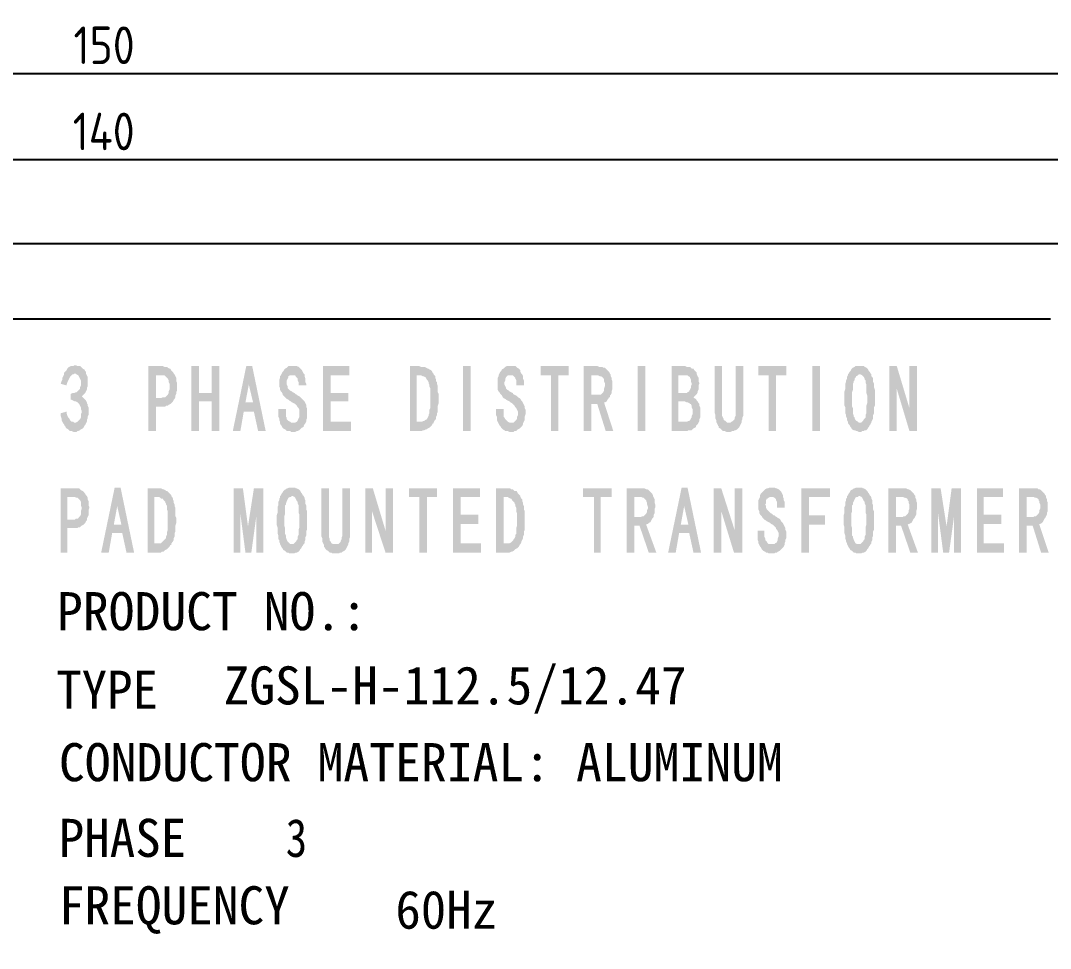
# Model space of a CAD drawing. Header units: millimetres. Extents: x 237080 to 246815, y -181726 to -175279.
# Drawn here: x 246705.5 to 246774, y -180992.8 to -180931.1 of the extents above; entities that cross this region are included whole.
import ezdxf

# ---------------------------------------------------------------- set-up
doc = ezdxf.new("R2010")
doc.units = ezdxf.units.MM
doc.header["$LTSCALE"] = 13
doc.layers.add('2', color=3, linetype='Continuous')
doc.layers.add('PDF_Geometry', color=7, linetype='Continuous')
doc.styles.add('PDF FangSong', font='simfang.ttf')
doc.styles.get("Standard").update_dxf_attribs({"font": 'gbenor.shx', "bigfont": 'gbcbig.shx'})
doc.dimstyles.new('ISO-25', dxfattribs={"dimtxt": 2.5, "dimasz": 2.5, "dimexe": 1.25, "dimexo": 0.625, "dimtad": 1, "dimtxsty": 'Standard', "dimcen": 2.5, "dimadec": 0, "dimazin": 0, "dimtfac": 1, "dimtmove": 0, "dimatfit": 3, "dimfxl": 1, "dimarcsym": 0})

# ---------------------------------------------------------------- blocks, each defined once
blk = doc.blocks.new('*D256')
at = {"layer": '2', "color": 0, "linetype": 'Continuous', "lineweight": -2}
for p, q in [((246641.009, -180947.718), (246641.009, -180939.086)), ((246780.977, -180947.718), (246780.977, -180939.086)), ((246643.509, -180940.336), (246778.477, -180940.336))]:
    blk.add_line(p, q, dxfattribs=at)
at = {"layer": '2', "color": 0, "linetype": 'Continuous'}
for points in [[(246643.509, -180939.92), (246643.509, -180940.753), (246641.009, -180940.336)], [(246778.477, -180939.92), (246778.477, -180940.753), (246780.977, -180940.336)]]:
    blk.add_solid(points, dxfattribs=at)
at = {"layer": 'Defpoints', "color": 0, "linetype": 'Continuous'}
for p in [(246780.977, -180940.336), (246641.009, -180948.343), (246780.977, -180948.343)]:
    blk.add_point(p, dxfattribs=at)
at = {"layer": '2', "color": 0, "linetype": 'Continuous', "insert": (246710.993, -180938.461), "char_height": 2.5, "attachment_point": 5}
blk.add_mtext('140', dxfattribs=at)
blk = doc.blocks.new('*D257')
at = {"layer": '2', "color": 0, "linetype": 'Continuous', "lineweight": -2}
for p, q in [((246636.011, -180945.302), (246636.011, -180933.347)), ((246786.032, -180945.302), (246786.032, -180933.347)), ((246638.511, -180934.597), (246783.532, -180934.597))]:
    blk.add_line(p, q, dxfattribs=at)
at = {"layer": '2', "color": 0, "linetype": 'Continuous'}
for points in [[(246638.511, -180934.18), (246638.511, -180935.013), (246636.011, -180934.597)], [(246783.532, -180934.18), (246783.532, -180935.013), (246786.032, -180934.597)]]:
    blk.add_solid(points, dxfattribs=at)
at = {"layer": 'Defpoints', "color": 0, "linetype": 'Continuous'}
for p in [(246786.032, -180934.597), (246636.011, -180945.927), (246786.032, -180945.927)]:
    blk.add_point(p, dxfattribs=at)
at = {"layer": '2', "color": 0, "linetype": 'Continuous', "insert": (246711.021, -180932.722), "char_height": 2.5, "attachment_point": 5}
blk.add_mtext('150', dxfattribs=at)

msp = doc.modelspace()

# ---------------------------------------------------------------- hatches: boundary and pattern name
at = {"layer": '2', "linetype": 'Continuous', "transparency": 33554559}
for points in [[(246709.027, -180954.015), (246708.971, -180954.072), (246708.859, -180954.072), (246708.803, -180954.072), (246708.69, -180954.128), (246708.634, -180954.184), (246708.578, -180954.24), (246708.522, -180954.352), (246708.466, -180954.409), (246708.409, -180954.465), (246708.353, -180954.521), (246708.353, -180954.633), (246708.297, -180954.746), (246708.241, -180954.858), (246708.241, -180954.97), (246708.185, -180955.083), (246708.129, -180955.251), (246708.522, -180955.363), (246708.522, -180955.307), (246708.578, -180955.139), (246708.634, -180955.026), (246708.69, -180954.914), (246708.746, -180954.802), (246708.803, -180954.746), (246708.859, -180954.689), (246708.915, -180954.633), (246708.971, -180954.633), (246709.027, -180954.577), (246709.814, -180954.577), (246709.814, -180954.465), (246709.757, -180954.409), (246709.701, -180954.296), (246709.589, -180954.24), (246709.533, -180954.184), (246709.477, -180954.128), (246709.42, -180954.072), (246709.308, -180954.072), (246709.252, -180954.072), (246709.14, -180954.015)], [(246714.925, -180954.072), (246713.97, -180954.072), (246713.97, -180958.396), (246714.475, -180958.396), (246714.475, -180956.768), (246714.925, -180956.768), (246714.981, -180956.768), (246715.093, -180956.768), (246715.149, -180956.711), (246715.262, -180956.711), (246715.318, -180956.655), (246715.43, -180956.599), (246715.486, -180956.543), (246715.543, -180956.487), (246715.599, -180956.431), (246715.655, -180956.318), (246715.711, -180956.262), (246714.475, -180956.206), (246714.475, -180954.689), (246714.812, -180954.689), (246715.711, -180954.633), (246715.655, -180954.577), (246715.599, -180954.465), (246715.543, -180954.409), (246715.486, -180954.352), (246715.43, -180954.24), (246715.374, -180954.24), (246715.262, -180954.184), (246715.206, -180954.128), (246715.093, -180954.128), (246715.037, -180954.128)], [(246717.34, -180954.071), (246716.834, -180954.071), (246716.834, -180958.396), (246717.34, -180958.396), (246717.34, -180956.43), (246718.182, -180956.43), (246717.34, -180955.869)], [(246718.688, -180954.071), (246718.182, -180954.071), (246718.182, -180955.869), (246717.34, -180955.869), (246718.182, -180956.43), (246718.182, -180958.396), (246718.688, -180958.396)], [(246720.878, -180954.072), (246720.485, -180954.072), (246719.587, -180958.396), (246720.092, -180958.396), (246720.317, -180957.105), (246720.991, -180957.105), (246720.429, -180956.487), (246720.654, -180955.307)], [(246720.878, -180954.071), (246720.654, -180955.307), (246720.935, -180956.487), (246720.429, -180956.487), (246720.991, -180957.105), (246721.272, -180958.396), (246721.777, -180958.396)], [(246723.574, -180954.072), (246723.462, -180954.072), (246723.406, -180954.072), (246723.294, -180954.072), (246723.237, -180954.128), (246723.181, -180954.184), (246723.069, -180954.24), (246723.013, -180954.296), (246722.957, -180954.409), (246722.9, -180954.465), (246722.844, -180954.577), (246722.788, -180954.689), (246723.574, -180954.689), (246723.687, -180954.689), (246723.743, -180954.689), (246723.799, -180954.802), (246723.855, -180954.858), (246723.911, -180954.914), (246723.911, -180955.026), (246723.968, -180955.139), (246723.968, -180955.251), (246723.968, -180955.363), (246724.473, -180955.363), (246724.473, -180955.251), (246724.417, -180955.139), (246724.417, -180955.026), (246724.417, -180954.914), (246724.361, -180954.746), (246724.361, -180954.633), (246724.305, -180954.577), (246724.248, -180954.465), (246724.192, -180954.352), (246724.136, -180954.296), (246724.08, -180954.24), (246724.024, -180954.184), (246723.968, -180954.128), (246723.855, -180954.072), (246723.743, -180954.072), (246723.687, -180954.072)], [(246727.338, -180954.072), (246725.596, -180954.072), (246725.596, -180958.396), (246727.45, -180958.396), (246727.45, -180957.779), (246726.102, -180957.779), (246726.102, -180956.431), (246727.281, -180956.431), (246727.281, -180955.869), (246726.102, -180955.869), (246726.102, -180954.689), (246727.338, -180954.689)], [(246731.999, -180954.072), (246731.382, -180954.072), (246731.382, -180958.396), (246731.999, -180958.396), (246732.056, -180958.396), (246732.168, -180958.396), (246732.28, -180958.34), (246732.336, -180958.34), (246732.449, -180958.284), (246732.505, -180958.284), (246732.561, -180958.228), (246732.673, -180958.172), (246732.73, -180958.116), (246732.786, -180958.059), (246732.842, -180958.003), (246732.898, -180957.891), (246732.954, -180957.891), (246732.954, -180957.835), (246731.831, -180957.779), (246731.831, -180954.689), (246731.999, -180954.689), (246733.01, -180954.689), (246732.954, -180954.633), (246732.954, -180954.577), (246732.898, -180954.521), (246732.842, -180954.409), (246732.786, -180954.352), (246732.673, -180954.296), (246732.617, -180954.24), (246732.561, -180954.24), (246732.449, -180954.184), (246732.393, -180954.128), (246732.28, -180954.128), (246732.168, -180954.128), (246732.112, -180954.128)], [(246735.426, -180958.396), (246734.92, -180958.396), (246734.92, -180954.071), (246735.426, -180954.071)], [(246738.065, -180954.072), (246738.009, -180954.072), (246737.897, -180954.072), (246737.841, -180954.072), (246737.728, -180954.128), (246737.672, -180954.184), (246737.616, -180954.24), (246737.504, -180954.296), (246737.448, -180954.409), (246737.391, -180954.465), (246737.335, -180954.577), (246737.279, -180954.689), (246738.065, -180954.689), (246738.178, -180954.689), (246738.234, -180954.689), (246738.346, -180954.802), (246738.402, -180954.858), (246738.402, -180954.914), (246738.459, -180955.026), (246738.459, -180955.139), (246738.459, -180955.251), (246738.459, -180955.363), (246738.964, -180955.363), (246738.964, -180955.251), (246738.964, -180955.139), (246738.964, -180955.026), (246738.908, -180954.914), (246738.908, -180954.746), (246738.852, -180954.633), (246738.796, -180954.577), (246738.739, -180954.465), (246738.739, -180954.352), (246738.683, -180954.296), (246738.627, -180954.24), (246738.515, -180954.184), (246738.459, -180954.128), (246738.402, -180954.072), (246738.29, -180954.072), (246738.178, -180954.072)], [(246741.941, -180954.072), (246740.087, -180954.072), (246740.087, -180954.689), (246740.761, -180954.689), (246740.761, -180958.396), (246741.267, -180958.396), (246741.267, -180954.689), (246741.941, -180954.689)], [(246743.851, -180954.072), (246742.952, -180954.072), (246742.952, -180958.396), (246743.457, -180958.396), (246743.457, -180956.599), (246743.851, -180956.599), (246744.3, -180956.487), (246744.356, -180956.487), (246744.468, -180956.431), (246744.525, -180956.318), (246744.581, -180956.262), (246744.637, -180956.15), (246744.693, -180956.15), (246744.693, -180956.037), (246743.457, -180955.981), (246743.457, -180954.689), (246743.794, -180954.689), (246744.749, -180954.633), (246744.693, -180954.577), (246744.637, -180954.465), (246744.581, -180954.409), (246744.525, -180954.352), (246744.468, -180954.296), (246744.412, -180954.24), (246744.356, -180954.184), (246744.244, -180954.184), (246744.188, -180954.128), (246744.075, -180954.128), (246743.963, -180954.128)], [(246747.052, -180958.396), (246746.547, -180958.396), (246746.547, -180954.071), (246747.052, -180954.071)], [(246749.692, -180954.072), (246748.793, -180954.072), (246748.793, -180958.396), (246749.692, -180958.396), (246749.748, -180958.396), (246749.86, -180958.396), (246749.917, -180958.34), (246750.029, -180958.34), (246750.141, -180958.34), (246750.197, -180958.284), (246750.254, -180958.228), (246750.366, -180958.172), (246750.422, -180958.116), (246750.422, -180958.059), (246750.478, -180958.003), (246750.534, -180957.947), (246750.591, -180957.835), (246749.243, -180957.779), (246749.243, -180956.431), (246749.692, -180956.431), (246750.534, -180956.431), (246750.478, -180956.374), (246750.422, -180956.262), (246750.31, -180956.206), (246750.254, -180956.15), (246750.197, -180956.15), (246750.254, -180956.15), (246750.31, -180956.094), (246750.366, -180956.037), (246750.478, -180955.925), (246749.243, -180955.869), (246749.243, -180954.689), (246749.748, -180954.689), (246750.478, -180954.633), (246750.478, -180954.521), (246750.422, -180954.465), (246750.366, -180954.409), (246750.31, -180954.352), (246750.254, -180954.24), (246750.141, -180954.24), (246750.085, -180954.184), (246750.029, -180954.128), (246749.917, -180954.128), (246749.804, -180954.128)], [(246752.163, -180954.072), (246751.658, -180954.072), (246751.658, -180957.105), (246751.658, -180957.161), (246751.714, -180957.329), (246751.714, -180957.442), (246751.714, -180957.554), (246751.77, -180957.666), (246751.77, -180957.779), (246751.826, -180957.891), (246751.882, -180958.003), (246751.882, -180958.059), (246751.939, -180958.059), (246751.939, -180958.172), (246752.051, -180958.228), (246752.107, -180958.284), (246752.163, -180958.34), (246752.219, -180958.396), (246752.332, -180958.396), (246752.444, -180958.453), (246752.5, -180958.453), (246752.613, -180958.453), (246752.725, -180958.453), (246752.837, -180958.396), (246752.95, -180958.396), (246753.006, -180958.34), (246753.062, -180958.34), (246753.174, -180958.284), (246753.23, -180958.228), (246753.287, -180958.172), (246753.343, -180958.059), (246753.399, -180957.947), (246753.455, -180957.835), (246752.613, -180957.835), (246752.5, -180957.835), (246752.444, -180957.779), (246752.388, -180957.722), (246752.276, -180957.666), (246752.276, -180957.61), (246752.219, -180957.498), (246752.163, -180957.385), (246752.163, -180957.273), (246752.163, -180957.105)], [(246753.567, -180954.072), (246753.062, -180954.072), (246753.062, -180957.105), (246753.062, -180957.273), (246753.062, -180957.385), (246753.006, -180957.498), (246753.006, -180957.61), (246752.95, -180957.666), (246752.893, -180957.722), (246752.781, -180957.779), (246752.725, -180957.835), (246752.613, -180957.835), (246753.455, -180957.835), (246753.455, -180957.722), (246753.511, -180957.61), (246753.511, -180957.498), (246753.567, -180957.385), (246753.567, -180957.217), (246753.567, -180957.105)], [(246756.432, -180954.072), (246754.578, -180954.072), (246754.578, -180954.689), (246755.252, -180954.689), (246755.252, -180958.396), (246755.758, -180958.396), (246755.758, -180954.689), (246756.432, -180954.689)], [(246758.679, -180958.396), (246758.173, -180958.396), (246758.173, -180954.071), (246758.679, -180954.071)], [(246761.318, -180954.072), (246761.206, -180954.072), (246761.15, -180954.072), (246761.038, -180954.072), (246760.981, -180954.128), (246760.869, -180954.184), (246760.813, -180954.24), (246760.757, -180954.296), (246760.701, -180954.409), (246760.644, -180954.465), (246760.588, -180954.577), (246760.532, -180954.633), (246761.318, -180954.633), (246761.375, -180954.633), (246761.487, -180954.689), (246761.543, -180954.746), (246761.599, -180954.802), (246761.655, -180954.914), (246761.655, -180954.97), (246761.712, -180955.026), (246761.712, -180955.139), (246761.712, -180955.195), (246761.768, -180955.307), (246761.768, -180955.42), (246761.768, -180955.588), (246761.768, -180955.7), (246761.768, -180955.869), (246761.824, -180956.037), (246761.824, -180956.206), (246761.824, -180956.374), (246761.824, -180956.543), (246761.768, -180956.711), (246761.768, -180956.88), (246761.768, -180956.992), (246761.768, -180957.105), (246761.768, -180957.217), (246761.712, -180957.329), (246761.712, -180957.385), (246761.712, -180957.498), (246761.655, -180957.554), (246761.599, -180957.61), (246761.543, -180957.722), (246761.487, -180957.779), (246761.431, -180957.835), (246761.318, -180957.835), (246762.049, -180957.891), (246762.105, -180957.835), (246762.105, -180957.779), (246762.161, -180957.666), (246762.217, -180957.554), (246762.217, -180957.442), (246762.217, -180957.329), (246762.273, -180957.217), (246762.273, -180957.105), (246762.273, -180956.992), (246762.273, -180956.824), (246762.329, -180956.711), (246762.329, -180956.543), (246762.329, -180956.374), (246762.329, -180956.206), (246762.329, -180956.094), (246762.329, -180955.925), (246762.329, -180955.757), (246762.329, -180955.644), (246762.273, -180955.476), (246762.273, -180955.363), (246762.273, -180955.251), (246762.217, -180955.139), (246762.217, -180955.026), (246762.217, -180954.914), (246762.161, -180954.802), (246762.105, -180954.746), (246762.105, -180954.633), (246762.049, -180954.577), (246761.992, -180954.465), (246761.936, -180954.409), (246761.88, -180954.296), (246761.824, -180954.24), (246761.768, -180954.184), (246761.655, -180954.128), (246761.599, -180954.072), (246761.487, -180954.072), (246761.431, -180954.072)], [(246763.79, -180954.071), (246763.284, -180954.071), (246763.284, -180958.396), (246763.79, -180958.396), (246763.79, -180955.588)], [(246763.79, -180954.071), (246763.79, -180955.588), (246764.632, -180958.396), (246764.632, -180956.88)], [(246765.138, -180954.071), (246764.632, -180954.071), (246764.632, -180956.88), (246764.632, -180958.396), (246765.138, -180958.396)], [(246709.814, -180954.577), (246709.027, -180954.577), (246709.14, -180954.577), (246709.196, -180954.633), (246709.308, -180954.689), (246709.364, -180954.802), (246709.42, -180954.914), (246709.477, -180955.026), (246709.477, -180955.139), (246709.477, -180955.251), (246709.477, -180955.363), (246709.42, -180955.476), (246709.42, -180955.588), (246709.364, -180955.644), (246709.308, -180955.7), (246709.252, -180955.757), (246709.196, -180955.813), (246709.14, -180955.813), (246709.027, -180955.869), (246708.915, -180955.869), (246708.803, -180955.925), (246708.803, -180956.318), (246708.859, -180956.318), (246708.971, -180956.374), (246709.083, -180956.431), (246709.14, -180956.431), (246709.252, -180956.487), (246709.308, -180956.543), (246709.364, -180956.599), (246709.42, -180956.711), (246709.477, -180956.824), (246709.477, -180956.936), (246709.533, -180957.048), (246709.533, -180957.161), (246709.477, -180957.273), (246709.477, -180957.385), (246709.477, -180957.498), (246709.42, -180957.61), (246709.364, -180957.666), (246709.308, -180957.722), (246709.252, -180957.779), (246709.14, -180957.835), (246709.083, -180957.835), (246708.297, -180957.891), (246708.353, -180957.947), (246708.409, -180958.059), (246708.466, -180958.116), (246708.466, -180958.172), (246708.522, -180958.228), (246708.634, -180958.284), (246708.69, -180958.34), (246708.746, -180958.396), (246708.859, -180958.396), (246708.971, -180958.453), (246709.027, -180958.453), (246709.083, -180958.453), (246709.196, -180958.453), (246709.252, -180958.396), (246709.308, -180958.396), (246709.42, -180958.34), (246709.477, -180958.284), (246709.589, -180958.228), (246709.645, -180958.172), (246709.701, -180958.059), (246709.757, -180958.003), (246709.814, -180957.891), (246709.87, -180957.779), (246709.87, -180957.666), (246709.926, -180957.554), (246709.926, -180957.442), (246709.982, -180957.329), (246709.982, -180957.217), (246709.982, -180957.105), (246709.982, -180956.936), (246709.982, -180956.824), (246709.926, -180956.711), (246709.926, -180956.599), (246709.87, -180956.543), (246709.87, -180956.487), (246709.814, -180956.374), (246709.701, -180956.262), (246709.645, -180956.206), (246709.589, -180956.15), (246709.533, -180956.094), (246709.645, -180955.981), (246709.701, -180955.925), (246709.757, -180955.869), (246709.814, -180955.757), (246709.87, -180955.644), (246709.87, -180955.532), (246709.926, -180955.42), (246709.926, -180955.307), (246709.926, -180955.195), (246709.926, -180955.026), (246709.926, -180954.914), (246709.926, -180954.802), (246709.87, -180954.689)], [(246715.711, -180954.633), (246714.812, -180954.689), (246714.925, -180954.689), (246715.037, -180954.689), (246715.093, -180954.746), (246715.149, -180954.802), (246715.206, -180954.858), (246715.262, -180954.914), (246715.318, -180955.026), (246715.318, -180955.139), (246715.374, -180955.251), (246715.374, -180955.42), (246715.374, -180955.476), (246715.374, -180955.644), (246715.318, -180955.757), (246715.318, -180955.869), (246715.262, -180955.981), (246715.206, -180956.037), (246715.149, -180956.094), (246715.093, -180956.15), (246715.037, -180956.15), (246714.925, -180956.15), (246714.812, -180956.206), (246714.475, -180956.206), (246715.711, -180956.262), (246715.767, -180956.15), (246715.767, -180956.037), (246715.823, -180955.925), (246715.823, -180955.813), (246715.88, -180955.7), (246715.88, -180955.532), (246715.88, -180955.42), (246715.88, -180955.363), (246715.88, -180955.195), (246715.823, -180955.083), (246715.823, -180954.97), (246715.823, -180954.858), (246715.767, -180954.746)], [(246722.788, -180954.689), (246722.732, -180954.746), (246722.732, -180954.858), (246722.676, -180955.026), (246722.676, -180955.139), (246722.676, -180955.251), (246722.676, -180955.42), (246722.732, -180955.532), (246722.732, -180955.644), (246722.788, -180955.757), (246722.844, -180955.813), (246722.9, -180955.925), (246722.9, -180955.981), (246722.957, -180956.037), (246723.069, -180956.15), (246723.125, -180956.206), (246723.181, -180956.262), (246723.294, -180956.318), (246723.35, -180956.374), (246723.462, -180956.431), (246723.518, -180956.487), (246723.631, -180956.543), (246723.743, -180956.599), (246723.799, -180956.655), (246723.855, -180956.711), (246723.911, -180956.824), (246723.968, -180956.88), (246724.024, -180956.992), (246724.024, -180957.105), (246724.024, -180957.217), (246724.024, -180957.329), (246724.024, -180957.442), (246723.968, -180957.554), (246723.911, -180957.666), (246723.911, -180957.722), (246723.855, -180957.779), (246723.743, -180957.835), (246723.687, -180957.835), (246723.574, -180957.835), (246724.417, -180957.891), (246724.473, -180957.779), (246724.473, -180957.666), (246724.529, -180957.554), (246724.529, -180957.442), (246724.529, -180957.273), (246724.529, -180957.161), (246724.529, -180957.105), (246724.529, -180956.992), (246724.529, -180956.88), (246724.473, -180956.768), (246724.473, -180956.655), (246724.417, -180956.543), (246724.361, -180956.431), (246724.305, -180956.374), (246724.192, -180956.262), (246724.136, -180956.206), (246724.08, -180956.15), (246724.024, -180956.094), (246723.911, -180956.037), (246723.855, -180955.981), (246723.743, -180955.925), (246723.687, -180955.869), (246723.574, -180955.813), (246723.518, -180955.757), (246723.406, -180955.7), (246723.35, -180955.644), (246723.294, -180955.588), (246723.237, -180955.532), (246723.237, -180955.42), (246723.181, -180955.307), (246723.181, -180955.195), (246723.181, -180955.139), (246723.181, -180955.026), (246723.237, -180954.914), (246723.294, -180954.802), (246723.294, -180954.746), (246723.406, -180954.689), (246723.462, -180954.689), (246723.574, -180954.689)], [(246733.01, -180954.689), (246731.999, -180954.689), (246732.056, -180954.689), (246732.112, -180954.689), (246732.224, -180954.746), (246732.28, -180954.746), (246732.393, -180954.802), (246732.449, -180954.858), (246732.505, -180954.97), (246732.561, -180955.026), (246732.617, -180955.139), (246732.617, -180955.195), (246732.673, -180955.307), (246732.673, -180955.42), (246732.73, -180955.532), (246732.73, -180955.644), (246732.73, -180955.813), (246732.73, -180955.925), (246732.73, -180956.094), (246732.73, -180956.262), (246732.73, -180956.318), (246732.73, -180956.431), (246732.73, -180956.599), (246732.73, -180956.768), (246732.73, -180956.88), (246732.673, -180956.992), (246732.673, -180957.105), (246732.673, -180957.217), (246732.617, -180957.329), (246732.617, -180957.385), (246732.561, -180957.498), (246732.505, -180957.61), (246732.393, -180957.666), (246732.336, -180957.722), (246732.28, -180957.722), (246732.168, -180957.779), (246732.112, -180957.779), (246731.999, -180957.779), (246731.831, -180957.779), (246732.954, -180957.835), (246733.01, -180957.722), (246733.067, -180957.666), (246733.123, -180957.554), (246733.123, -180957.442), (246733.179, -180957.329), (246733.179, -180957.217), (246733.235, -180957.105), (246733.235, -180956.992), (246733.235, -180956.824), (246733.235, -180956.711), (246733.291, -180956.543), (246733.291, -180956.431), (246733.291, -180956.262), (246733.291, -180956.094), (246733.291, -180955.925), (246733.235, -180955.813), (246733.235, -180955.644), (246733.235, -180955.532), (246733.235, -180955.42), (246733.179, -180955.251), (246733.179, -180955.139), (246733.123, -180955.083), (246733.123, -180954.97), (246733.067, -180954.858), (246733.067, -180954.746)], [(246737.279, -180954.689), (246737.279, -180954.746), (246737.223, -180954.858), (246737.223, -180955.026), (246737.223, -180955.139), (246737.223, -180955.251), (246737.223, -180955.42), (246737.223, -180955.532), (246737.223, -180955.644), (246737.279, -180955.757), (246737.335, -180955.813), (246737.391, -180955.925), (246737.448, -180955.981), (246737.504, -180956.037), (246737.56, -180956.15), (246737.616, -180956.206), (246737.728, -180956.262), (246737.785, -180956.318), (246737.897, -180956.374), (246738.009, -180956.431), (246738.065, -180956.487), (246738.178, -180956.543), (246738.234, -180956.599), (246738.29, -180956.655), (246738.346, -180956.711), (246738.402, -180956.824), (246738.459, -180956.88), (246738.515, -180956.992), (246738.571, -180957.105), (246738.571, -180957.217), (246738.571, -180957.329), (246738.515, -180957.442), (246738.515, -180957.554), (246738.459, -180957.666), (246738.402, -180957.722), (246738.346, -180957.779), (246738.29, -180957.835), (246738.178, -180957.835), (246738.065, -180957.835), (246738.908, -180957.891), (246738.964, -180957.779), (246739.02, -180957.666), (246739.02, -180957.554), (246739.02, -180957.442), (246739.076, -180957.273), (246739.076, -180957.161), (246739.076, -180957.105), (246739.076, -180956.992), (246739.02, -180956.88), (246739.02, -180956.768), (246738.964, -180956.655), (246738.908, -180956.543), (246738.852, -180956.431), (246738.796, -180956.374), (246738.739, -180956.262), (246738.683, -180956.206), (246738.571, -180956.15), (246738.515, -180956.094), (246738.459, -180956.037), (246738.346, -180955.981), (246738.234, -180955.925), (246738.234, -180955.869), (246738.122, -180955.813), (246738.009, -180955.757), (246737.953, -180955.7), (246737.841, -180955.644), (246737.785, -180955.588), (246737.785, -180955.532), (246737.728, -180955.42), (246737.672, -180955.307), (246737.672, -180955.195), (246737.672, -180955.139), (246737.728, -180955.026), (246737.728, -180954.914), (246737.785, -180954.802), (246737.841, -180954.746), (246737.897, -180954.689), (246738.009, -180954.689), (246738.065, -180954.689)], [(246744.749, -180954.633), (246743.794, -180954.689), (246743.851, -180954.689), (246743.907, -180954.689), (246744.019, -180954.746), (246744.075, -180954.746), (246744.188, -180954.802), (246744.244, -180954.858), (246744.3, -180954.97), (246744.3, -180955.083), (246744.356, -180955.195), (246744.356, -180955.363), (246744.356, -180955.42), (246744.3, -180955.588), (246744.3, -180955.7), (246744.244, -180955.813), (246744.188, -180955.869), (246744.131, -180955.925), (246744.075, -180955.981), (246743.963, -180955.981), (246743.907, -180955.981), (246743.457, -180955.981), (246744.693, -180956.037), (246744.749, -180955.981), (246744.805, -180955.869), (246744.805, -180955.757), (246744.862, -180955.588), (246744.862, -180955.476), (246744.862, -180955.363), (246744.862, -180955.251), (246744.862, -180955.083), (246744.805, -180954.97), (246744.805, -180954.858), (246744.749, -180954.746)], [(246750.478, -180954.633), (246749.748, -180954.689), (246749.86, -180954.689), (246749.917, -180954.746), (246750.029, -180954.802), (246750.029, -180954.858), (246750.085, -180954.97), (246750.085, -180955.083), (246750.141, -180955.251), (246750.141, -180955.307), (246750.085, -180955.42), (246750.085, -180955.532), (246750.029, -180955.644), (246749.973, -180955.7), (246749.973, -180955.757), (246749.86, -180955.813), (246749.804, -180955.869), (246749.692, -180955.869), (246749.243, -180955.869), (246750.478, -180955.925), (246750.534, -180955.813), (246750.534, -180955.757), (246750.591, -180955.644), (246750.591, -180955.532), (246750.591, -180955.363), (246750.647, -180955.251), (246750.647, -180955.195), (246750.591, -180955.083), (246750.591, -180954.97), (246750.591, -180954.858), (246750.534, -180954.746)], [(246760.532, -180954.633), (246760.532, -180954.689), (246760.476, -180954.802), (246760.476, -180954.914), (246760.42, -180955.026), (246760.42, -180955.083), (246760.364, -180955.251), (246760.364, -180955.363), (246760.364, -180955.476), (246760.364, -180955.588), (246760.307, -180955.757), (246760.307, -180955.925), (246760.307, -180956.094), (246760.307, -180956.206), (246760.307, -180956.262), (246760.307, -180956.374), (246760.307, -180956.543), (246760.307, -180956.711), (246760.364, -180956.824), (246760.364, -180956.992), (246760.364, -180957.105), (246760.364, -180957.217), (246760.42, -180957.329), (246760.42, -180957.442), (246760.476, -180957.554), (246760.476, -180957.666), (246760.532, -180957.779), (246760.532, -180957.835), (246760.588, -180957.947), (246760.644, -180958.003), (246760.701, -180958.116), (246760.757, -180958.172), (246760.813, -180958.284), (246760.925, -180958.34), (246760.981, -180958.34), (246761.094, -180958.396), (246761.15, -180958.396), (246761.262, -180958.453), (246761.318, -180958.453), (246761.431, -180958.453), (246761.487, -180958.396), (246761.599, -180958.396), (246761.655, -180958.34), (246761.768, -180958.34), (246761.824, -180958.284), (246761.88, -180958.172), (246761.936, -180958.116), (246761.992, -180958.003), (246762.049, -180957.947), (246762.049, -180957.891), (246761.318, -180957.835), (246761.262, -180957.835), (246761.206, -180957.779), (246761.094, -180957.722), (246761.038, -180957.666), (246760.981, -180957.554), (246760.981, -180957.498), (246760.925, -180957.442), (246760.925, -180957.329), (246760.869, -180957.273), (246760.869, -180957.161), (246760.869, -180956.992), (246760.869, -180956.88), (246760.813, -180956.768), (246760.813, -180956.599), (246760.813, -180956.431), (246760.813, -180956.206), (246760.813, -180956.094), (246760.813, -180955.925), (246760.813, -180955.813), (246760.869, -180955.644), (246760.869, -180955.476), (246760.869, -180955.363), (246760.869, -180955.251), (246760.925, -180955.139), (246760.925, -180955.083), (246760.981, -180955.026), (246760.981, -180954.914), (246761.038, -180954.858), (246761.094, -180954.746), (246761.206, -180954.689), (246761.262, -180954.633), (246761.318, -180954.633)], [(246744.3, -180956.487), (246743.851, -180956.599), (246744.412, -180958.396), (246744.918, -180958.396)], [(246750.534, -180956.431), (246749.692, -180956.431), (246749.804, -180956.487), (246749.86, -180956.487), (246749.973, -180956.543), (246750.029, -180956.599), (246750.085, -180956.599), (246750.141, -180956.711), (246750.141, -180956.824), (246750.197, -180956.936), (246750.197, -180957.105), (246750.197, -180957.273), (246750.141, -180957.385), (246750.141, -180957.498), (246750.085, -180957.554), (246750.029, -180957.666), (246749.973, -180957.722), (246749.917, -180957.722), (246749.804, -180957.779), (246749.692, -180957.779), (246749.636, -180957.779), (246749.243, -180957.779), (246750.591, -180957.835), (246750.647, -180957.722), (246750.647, -180957.61), (246750.703, -180957.498), (246750.703, -180957.385), (246750.703, -180957.217), (246750.703, -180957.105), (246750.703, -180956.992), (246750.703, -180956.824), (246750.647, -180956.711), (246750.647, -180956.599), (246750.591, -180956.543)], [(246708.522, -180957.105), (246708.129, -180957.217), (246708.129, -180957.273), (246708.129, -180957.385), (246708.185, -180957.554), (246708.185, -180957.666), (246708.241, -180957.779), (246708.297, -180957.891), (246709.083, -180957.835), (246709.027, -180957.835), (246708.971, -180957.779), (246708.859, -180957.779), (246708.803, -180957.722), (246708.746, -180957.666), (246708.69, -180957.554), (246708.634, -180957.498), (246708.578, -180957.385), (246708.522, -180957.217)], [(246723.125, -180956.936), (246722.62, -180956.936), (246722.62, -180957.161), (246722.62, -180957.329), (246722.62, -180957.442), (246722.676, -180957.554), (246722.676, -180957.666), (246722.732, -180957.779), (246722.732, -180957.891), (246722.788, -180958.003), (246722.844, -180958.059), (246722.9, -180958.172), (246722.957, -180958.228), (246723.069, -180958.284), (246723.125, -180958.34), (246723.181, -180958.396), (246723.294, -180958.396), (246723.406, -180958.396), (246723.462, -180958.453), (246723.574, -180958.453), (246723.631, -180958.453), (246723.743, -180958.453), (246723.855, -180958.396), (246723.911, -180958.396), (246724.024, -180958.34), (246724.08, -180958.284), (246724.136, -180958.228), (246724.192, -180958.172), (246724.305, -180958.116), (246724.305, -180958.059), (246724.361, -180957.947), (246724.417, -180957.891), (246723.574, -180957.835), (246723.462, -180957.835), (246723.406, -180957.779), (246723.294, -180957.722), (246723.237, -180957.666), (246723.181, -180957.61), (246723.181, -180957.498), (246723.125, -180957.442), (246723.125, -180957.273), (246723.125, -180957.161)], [(246737.616, -180956.936), (246737.111, -180956.936), (246737.111, -180957.161), (246737.111, -180957.329), (246737.167, -180957.442), (246737.167, -180957.554), (246737.167, -180957.666), (246737.223, -180957.779), (246737.279, -180957.891), (246737.335, -180958.003), (246737.391, -180958.059), (246737.448, -180958.172), (246737.504, -180958.228), (246737.56, -180958.284), (246737.672, -180958.34), (246737.728, -180958.396), (246737.785, -180958.396), (246737.897, -180958.396), (246738.009, -180958.453), (246738.065, -180958.453), (246738.178, -180958.453), (246738.29, -180958.453), (246738.346, -180958.396), (246738.459, -180958.396), (246738.515, -180958.34), (246738.571, -180958.284), (246738.683, -180958.228), (246738.739, -180958.172), (246738.796, -180958.116), (246738.852, -180958.059), (246738.908, -180957.947), (246738.908, -180957.891), (246738.065, -180957.835), (246738.009, -180957.835), (246737.897, -180957.779), (246737.841, -180957.722), (246737.785, -180957.666), (246737.728, -180957.61), (246737.672, -180957.498), (246737.616, -180957.442), (246737.616, -180957.273), (246737.616, -180957.161)], [(246709.083, -180962.216), (246708.129, -180962.216), (246708.129, -180966.484), (246708.578, -180966.484), (246708.578, -180964.856), (246709.083, -180964.856), (246709.14, -180964.856), (246709.252, -180964.856), (246709.308, -180964.799), (246709.42, -180964.799), (246709.477, -180964.743), (246709.533, -180964.687), (246709.645, -180964.631), (246709.701, -180964.575), (246709.757, -180964.518), (246709.814, -180964.406), (246709.87, -180964.35), (246708.578, -180964.294), (246708.578, -180962.777), (246708.971, -180962.777), (246709.87, -180962.721), (246709.814, -180962.665), (246709.757, -180962.553), (246709.701, -180962.497), (246709.645, -180962.44), (246709.589, -180962.384), (246709.477, -180962.328), (246709.42, -180962.272), (246709.364, -180962.216), (246709.252, -180962.216), (246709.14, -180962.216)], [(246712.116, -180962.16), (246711.723, -180962.16), (246710.825, -180966.484), (246711.33, -180966.484), (246711.555, -180965.193), (246712.229, -180965.193), (246711.667, -180964.631), (246711.892, -180963.395)], [(246712.116, -180962.16), (246711.892, -180963.395), (246712.173, -180964.631), (246711.667, -180964.631), (246712.229, -180965.192), (246712.51, -180966.484), (246713.015, -180966.484)], [(246714.532, -180962.216), (246713.914, -180962.216), (246713.914, -180966.484), (246714.532, -180966.484), (246714.588, -180966.484), (246714.7, -180966.484), (246714.812, -180966.484), (246714.869, -180966.428), (246714.981, -180966.428), (246715.037, -180966.372), (246715.093, -180966.316), (246715.206, -180966.26), (246715.262, -180966.203), (246715.318, -180966.147), (246715.374, -180966.091), (246715.43, -180965.979), (246715.486, -180965.979), (246715.486, -180965.923), (246714.363, -180965.866), (246714.363, -180962.777), (246714.532, -180962.777), (246715.543, -180962.777), (246715.486, -180962.721), (246715.486, -180962.665), (246715.43, -180962.609), (246715.374, -180962.553), (246715.262, -180962.44), (246715.206, -180962.384), (246715.149, -180962.384), (246715.093, -180962.328), (246714.981, -180962.272), (246714.925, -180962.272), (246714.812, -180962.216), (246714.7, -180962.216), (246714.644, -180962.216)], [(246720.261, -180962.216), (246719.643, -180962.216), (246719.643, -180966.484), (246720.092, -180966.484), (246720.092, -180963.901)], [(246720.261, -180962.216), (246720.092, -180963.901), (246720.429, -180966.484), (246720.598, -180964.743)], [(246721.609, -180962.216), (246720.991, -180962.216), (246720.598, -180964.743), (246720.429, -180966.484), (246720.822, -180966.484), (246721.159, -180964.013)], [(246721.609, -180962.216), (246721.159, -180964.013), (246721.159, -180966.484), (246721.609, -180966.484)], [(246723.518, -180962.16), (246723.406, -180962.16), (246723.35, -180962.16), (246723.237, -180962.216), (246723.181, -180962.216), (246723.125, -180962.272), (246723.013, -180962.328), (246722.957, -180962.384), (246722.9, -180962.497), (246722.844, -180962.553), (246722.788, -180962.665), (246722.732, -180962.721), (246723.518, -180962.721), (246723.574, -180962.721), (246723.687, -180962.777), (246723.743, -180962.834), (246723.799, -180962.946), (246723.855, -180963.058), (246723.911, -180963.114), (246723.911, -180963.227), (246723.968, -180963.339), (246723.968, -180963.451), (246723.968, -180963.564), (246723.968, -180963.676), (246723.968, -180963.845), (246724.024, -180963.957), (246724.024, -180964.125), (246724.024, -180964.35), (246724.024, -180964.462), (246724.024, -180964.631), (246724.024, -180964.799), (246723.968, -180964.968), (246723.968, -180965.08), (246723.968, -180965.193), (246723.968, -180965.305), (246723.911, -180965.417), (246723.911, -180965.53), (246723.911, -180965.586), (246723.855, -180965.642), (246723.799, -180965.754), (246723.743, -180965.81), (246723.687, -180965.867), (246723.631, -180965.923), (246723.518, -180965.923), (246724.248, -180966.035), (246724.305, -180965.923), (246724.361, -180965.867), (246724.361, -180965.754), (246724.417, -180965.642), (246724.417, -180965.586), (246724.417, -180965.473), (246724.473, -180965.361), (246724.473, -180965.193), (246724.473, -180965.08), (246724.529, -180964.968), (246724.529, -180964.799), (246724.529, -180964.631), (246724.529, -180964.519), (246724.529, -180964.35), (246724.529, -180964.182), (246724.529, -180964.013), (246724.529, -180963.901), (246724.529, -180963.732), (246724.473, -180963.62), (246724.473, -180963.451), (246724.473, -180963.339), (246724.417, -180963.227), (246724.417, -180963.114), (246724.417, -180963.002), (246724.361, -180962.89), (246724.361, -180962.834), (246724.305, -180962.721), (246724.248, -180962.665), (246724.192, -180962.553), (246724.136, -180962.497), (246724.08, -180962.384), (246724.024, -180962.328), (246723.968, -180962.272), (246723.855, -180962.216), (246723.799, -180962.216), (246723.743, -180962.16), (246723.631, -180962.16)], [(246725.99, -180962.216), (246725.484, -180962.216), (246725.484, -180965.192), (246725.484, -180965.249), (246725.484, -180965.417), (246725.54, -180965.53), (246725.54, -180965.642), (246725.54, -180965.754), (246725.596, -180965.866), (246725.653, -180965.979), (246725.653, -180966.091), (246725.709, -180966.147), (246725.765, -180966.26), (246725.821, -180966.316), (246725.933, -180966.372), (246725.99, -180966.428), (246726.046, -180966.484), (246726.158, -180966.484), (246726.214, -180966.54), (246726.327, -180966.54), (246726.439, -180966.54), (246726.551, -180966.54), (246726.664, -180966.54), (246726.72, -180966.484), (246726.832, -180966.484), (246726.888, -180966.428), (246727.001, -180966.372), (246727.057, -180966.316), (246727.113, -180966.26), (246727.169, -180966.147), (246727.225, -180966.035), (246727.281, -180965.923), (246726.439, -180965.923), (246726.327, -180965.923), (246726.27, -180965.923), (246726.158, -180965.866), (246726.102, -180965.754), (246726.046, -180965.698), (246726.046, -180965.586), (246725.99, -180965.473), (246725.99, -180965.361), (246725.99, -180965.192)], [(246727.394, -180962.216), (246726.888, -180962.216), (246726.888, -180965.192), (246726.888, -180965.361), (246726.832, -180965.473), (246726.832, -180965.586), (246726.776, -180965.698), (246726.776, -180965.754), (246726.664, -180965.866), (246726.607, -180965.923), (246726.551, -180965.923), (246726.439, -180965.923), (246727.281, -180965.923), (246727.281, -180965.866), (246727.338, -180965.754), (246727.338, -180965.586), (246727.394, -180965.473), (246727.394, -180965.361), (246727.394, -180965.192)], [(246728.91, -180962.216), (246728.405, -180962.216), (246728.405, -180966.484), (246728.854, -180966.484), (246728.854, -180963.732)], [(246728.91, -180962.216), (246728.854, -180963.732), (246729.753, -180966.484), (246729.753, -180965.024)], [(246730.258, -180962.216), (246729.753, -180962.216), (246729.753, -180965.024), (246729.753, -180966.484), (246730.258, -180966.484)], [(246733.179, -180962.216), (246731.325, -180962.216), (246731.325, -180962.777), (246731.999, -180962.777), (246731.999, -180966.484), (246732.505, -180966.484), (246732.505, -180962.777), (246733.179, -180962.777)], [(246736.043, -180962.216), (246734.246, -180962.216), (246734.246, -180966.484), (246736.1, -180966.484), (246736.1, -180965.866), (246734.752, -180965.866), (246734.752, -180964.575), (246735.931, -180964.575), (246735.931, -180963.957), (246734.752, -180963.957), (246734.752, -180962.777), (246736.043, -180962.777)], [(246737.728, -180962.216), (246737.111, -180962.216), (246737.111, -180966.484), (246737.728, -180966.484), (246737.841, -180966.484), (246737.897, -180966.484), (246738.009, -180966.484), (246738.122, -180966.428), (246738.178, -180966.428), (246738.29, -180966.372), (246738.346, -180966.316), (246738.402, -180966.26), (246738.515, -180966.203), (246738.571, -180966.147), (246738.627, -180966.091), (246738.683, -180965.979), (246738.739, -180965.923), (246737.616, -180965.866), (246737.616, -180962.777), (246737.728, -180962.777), (246738.739, -180962.777), (246738.739, -180962.721), (246738.683, -180962.665), (246738.627, -180962.609), (246738.571, -180962.553), (246738.515, -180962.44), (246738.459, -180962.384), (246738.346, -180962.384), (246738.29, -180962.328), (246738.234, -180962.272), (246738.122, -180962.272), (246738.065, -180962.216), (246737.953, -180962.216), (246737.841, -180962.216)], [(246744.805, -180962.216), (246742.896, -180962.216), (246742.896, -180962.777), (246743.626, -180962.777), (246743.626, -180966.484), (246744.075, -180966.484), (246744.075, -180962.777), (246744.805, -180962.777)], [(246746.715, -180962.216), (246745.816, -180962.216), (246745.816, -180966.484), (246746.322, -180966.484), (246746.322, -180964.687), (246746.659, -180964.687), (246747.108, -180964.631), (246747.164, -180964.575), (246747.221, -180964.575), (246747.277, -180964.518), (246747.389, -180964.462), (246747.445, -180964.35), (246747.501, -180964.238), (246747.558, -180964.182), (246746.322, -180964.125), (246746.322, -180962.777), (246746.659, -180962.777), (246747.558, -180962.721), (246747.558, -180962.665), (246747.501, -180962.553), (246747.445, -180962.497), (246747.389, -180962.44), (246747.333, -180962.384), (246747.277, -180962.328), (246747.164, -180962.272), (246747.108, -180962.272), (246746.996, -180962.216), (246746.94, -180962.216), (246746.827, -180962.216)], [(246749.86, -180962.16), (246749.467, -180962.16), (246748.569, -180966.484), (246749.074, -180966.484), (246749.299, -180965.193), (246749.973, -180965.193), (246749.411, -180964.631), (246749.636, -180963.395)], [(246749.86, -180962.16), (246749.636, -180963.395), (246749.917, -180964.631), (246749.411, -180964.631), (246749.973, -180965.192), (246750.254, -180966.484), (246750.759, -180966.484)], [(246752.107, -180962.216), (246751.602, -180962.216), (246751.602, -180966.484), (246752.107, -180966.484), (246752.107, -180963.732)], [(246752.107, -180962.216), (246752.107, -180963.732), (246752.95, -180966.484), (246753.006, -180965.024)], [(246753.511, -180962.216), (246753.006, -180962.216), (246753.006, -180965.024), (246752.95, -180966.484), (246753.511, -180966.484)], [(246755.477, -180962.16), (246755.365, -180962.16), (246755.309, -180962.16), (246755.196, -180962.216), (246755.14, -180962.216), (246755.028, -180962.272), (246754.972, -180962.328), (246754.915, -180962.384), (246754.803, -180962.497), (246754.747, -180962.553), (246754.691, -180962.665), (246754.691, -180962.777), (246755.477, -180962.777), (246755.533, -180962.777), (246755.646, -180962.834), (246755.702, -180962.89), (246755.758, -180962.946), (246755.758, -180963.002), (246755.814, -180963.114), (246755.814, -180963.227), (246755.814, -180963.339), (246755.814, -180963.508), (246756.32, -180963.508), (246756.32, -180963.451), (246756.32, -180963.339), (246756.32, -180963.227), (246756.32, -180963.114), (246756.263, -180963.002), (246756.263, -180962.89), (246756.207, -180962.777), (246756.207, -180962.665), (246756.151, -180962.553), (246756.095, -180962.44), (246756.039, -180962.384), (246755.983, -180962.328), (246755.926, -180962.272), (246755.814, -180962.216), (246755.758, -180962.216), (246755.646, -180962.16), (246755.533, -180962.16)], [(246759.353, -180962.216), (246757.443, -180962.216), (246757.443, -180966.484), (246757.948, -180966.484), (246757.948, -180964.631), (246759.016, -180964.631), (246759.016, -180964.013), (246757.948, -180964.013), (246757.948, -180962.777), (246759.353, -180962.777)], [(246761.262, -180962.16), (246761.15, -180962.16), (246761.094, -180962.16), (246760.981, -180962.216), (246760.925, -180962.216), (246760.869, -180962.272), (246760.757, -180962.328), (246760.701, -180962.384), (246760.644, -180962.497), (246760.588, -180962.553), (246760.532, -180962.665), (246760.476, -180962.721), (246761.262, -180962.721), (246761.318, -180962.721), (246761.431, -180962.777), (246761.487, -180962.834), (246761.543, -180962.946), (246761.599, -180963.058), (246761.655, -180963.114), (246761.655, -180963.227), (246761.712, -180963.339), (246761.712, -180963.451), (246761.712, -180963.564), (246761.712, -180963.676), (246761.712, -180963.845), (246761.768, -180963.957), (246761.768, -180964.125), (246761.768, -180964.35), (246761.768, -180964.462), (246761.768, -180964.631), (246761.712, -180964.799), (246761.712, -180964.968), (246761.712, -180965.08), (246761.712, -180965.193), (246761.712, -180965.305), (246761.655, -180965.417), (246761.655, -180965.53), (246761.655, -180965.586), (246761.599, -180965.642), (246761.543, -180965.754), (246761.487, -180965.81), (246761.431, -180965.867), (246761.375, -180965.923), (246761.262, -180965.923), (246761.992, -180966.035), (246762.049, -180965.923), (246762.105, -180965.867), (246762.105, -180965.754), (246762.161, -180965.642), (246762.161, -180965.586), (246762.161, -180965.473), (246762.217, -180965.361), (246762.217, -180965.193), (246762.217, -180965.08), (246762.273, -180964.968), (246762.273, -180964.799), (246762.273, -180964.631), (246762.273, -180964.519), (246762.273, -180964.35), (246762.273, -180964.182), (246762.273, -180964.013), (246762.273, -180963.901), (246762.273, -180963.732), (246762.217, -180963.62), (246762.217, -180963.451), (246762.217, -180963.339), (246762.161, -180963.227), (246762.161, -180963.114), (246762.161, -180963.002), (246762.105, -180962.89), (246762.105, -180962.834), (246762.049, -180962.721), (246761.992, -180962.665), (246761.936, -180962.553), (246761.88, -180962.497), (246761.824, -180962.384), (246761.768, -180962.328), (246761.712, -180962.272), (246761.599, -180962.216), (246761.543, -180962.216), (246761.487, -180962.16), (246761.375, -180962.16)], [(246764.127, -180962.216), (246763.228, -180962.216), (246763.228, -180966.484), (246763.734, -180966.484), (246763.734, -180964.687), (246764.071, -180964.687), (246764.52, -180964.631), (246764.576, -180964.575), (246764.632, -180964.575), (246764.745, -180964.518), (246764.801, -180964.462), (246764.857, -180964.35), (246764.913, -180964.238), (246764.969, -180964.182), (246763.734, -180964.125), (246763.734, -180962.777), (246764.071, -180962.777), (246765.025, -180962.721), (246764.969, -180962.665), (246764.913, -180962.553), (246764.857, -180962.497), (246764.801, -180962.44), (246764.745, -180962.384), (246764.688, -180962.328), (246764.576, -180962.272), (246764.52, -180962.272), (246764.408, -180962.216), (246764.351, -180962.216), (246764.239, -180962.216)], [(246766.71, -180962.216), (246766.093, -180962.216), (246766.093, -180966.484), (246766.542, -180966.484), (246766.542, -180963.901)], [(246766.71, -180962.216), (246766.542, -180963.901), (246766.879, -180966.484), (246767.104, -180964.743)], [(246768.058, -180962.216), (246767.441, -180962.216), (246767.104, -180964.743), (246766.879, -180966.484), (246767.272, -180966.484), (246767.609, -180964.013)], [(246768.058, -180962.216), (246767.609, -180964.013), (246767.609, -180966.484), (246768.058, -180966.484)], [(246770.867, -180962.216), (246769.126, -180962.216), (246769.126, -180966.484), (246770.923, -180966.484), (246770.923, -180965.866), (246769.575, -180965.866), (246769.575, -180964.575), (246770.754, -180964.575), (246770.754, -180963.957), (246769.575, -180963.957), (246769.575, -180962.777), (246770.867, -180962.777)], [(246772.833, -180962.216), (246771.934, -180962.216), (246771.934, -180966.484), (246772.439, -180966.484), (246772.439, -180964.687), (246772.833, -180964.687), (246773.282, -180964.631), (246773.282, -180964.575), (246773.338, -180964.575), (246773.45, -180964.518), (246773.507, -180964.462), (246773.563, -180964.35), (246773.619, -180964.238), (246773.675, -180964.182), (246772.439, -180964.125), (246772.439, -180962.777), (246772.776, -180962.777), (246773.731, -180962.721), (246773.675, -180962.665), (246773.619, -180962.553), (246773.563, -180962.497), (246773.507, -180962.44), (246773.45, -180962.384), (246773.394, -180962.328), (246773.282, -180962.272), (246773.226, -180962.272), (246773.17, -180962.216), (246773.057, -180962.216), (246772.945, -180962.216)], [(246709.87, -180962.721), (246708.971, -180962.777), (246709.083, -180962.777), (246709.14, -180962.834), (246709.252, -180962.834), (246709.308, -180962.89), (246709.364, -180962.946), (246709.42, -180963.002), (246709.477, -180963.114), (246709.477, -180963.227), (246709.477, -180963.339), (246709.533, -180963.508), (246709.533, -180963.564), (246709.477, -180963.732), (246709.477, -180963.845), (246709.477, -180963.957), (246709.42, -180964.069), (246709.364, -180964.125), (246709.308, -180964.182), (246709.252, -180964.238), (246709.14, -180964.238), (246709.083, -180964.294), (246708.971, -180964.294), (246708.578, -180964.294), (246709.87, -180964.35), (246709.87, -180964.238), (246709.926, -180964.125), (246709.982, -180964.013), (246709.982, -180963.901), (246709.982, -180963.788), (246709.982, -180963.676), (246710.038, -180963.508), (246710.038, -180963.451), (246709.982, -180963.339), (246709.982, -180963.171), (246709.982, -180963.058), (246709.926, -180962.946), (246709.926, -180962.834)], [(246715.543, -180962.777), (246714.532, -180962.777), (246714.588, -180962.777), (246714.644, -180962.777), (246714.756, -180962.834), (246714.812, -180962.89), (246714.925, -180962.89), (246714.981, -180963.002), (246715.037, -180963.058), (246715.093, -180963.114), (246715.093, -180963.171), (246715.149, -180963.227), (246715.149, -180963.283), (246715.206, -180963.395), (246715.206, -180963.508), (246715.206, -180963.62), (246715.262, -180963.732), (246715.262, -180963.901), (246715.262, -180964.013), (246715.262, -180964.182), (246715.262, -180964.35), (246715.262, -180964.406), (246715.262, -180964.575), (246715.262, -180964.687), (246715.262, -180964.856), (246715.262, -180964.968), (246715.206, -180965.136), (246715.206, -180965.249), (246715.206, -180965.305), (246715.149, -180965.417), (246715.149, -180965.53), (246715.093, -180965.586), (246714.981, -180965.698), (246714.925, -180965.754), (246714.869, -180965.81), (246714.812, -180965.867), (246714.7, -180965.867), (246714.588, -180965.867), (246714.532, -180965.867), (246714.363, -180965.867), (246715.486, -180965.923), (246715.543, -180965.81), (246715.599, -180965.754), (246715.655, -180965.642), (246715.655, -180965.53), (246715.711, -180965.417), (246715.711, -180965.305), (246715.711, -180965.193), (246715.767, -180965.08), (246715.767, -180964.968), (246715.767, -180964.799), (246715.767, -180964.687), (246715.823, -180964.519), (246715.823, -180964.35), (246715.823, -180964.182), (246715.767, -180964.069), (246715.767, -180963.901), (246715.767, -180963.732), (246715.767, -180963.62), (246715.767, -180963.508), (246715.711, -180963.395), (246715.711, -180963.283), (246715.655, -180963.171), (246715.655, -180963.058), (246715.599, -180962.946), (246715.599, -180962.89)], [(246722.732, -180962.721), (246722.732, -180962.834), (246722.676, -180962.89), (246722.676, -180963.002), (246722.62, -180963.114), (246722.62, -180963.227), (246722.62, -180963.339), (246722.563, -180963.451), (246722.563, -180963.564), (246722.563, -180963.732), (246722.563, -180963.845), (246722.507, -180964.013), (246722.507, -180964.182), (246722.507, -180964.35), (246722.507, -180964.519), (246722.507, -180964.631), (246722.563, -180964.799), (246722.563, -180964.968), (246722.563, -180965.08), (246722.563, -180965.193), (246722.62, -180965.361), (246722.62, -180965.473), (246722.62, -180965.586), (246722.676, -180965.642), (246722.676, -180965.754), (246722.732, -180965.867), (246722.732, -180965.923), (246722.788, -180966.035), (246722.844, -180966.147), (246722.9, -180966.204), (246722.957, -180966.316), (246723.069, -180966.372), (246723.125, -180966.428), (246723.181, -180966.484), (246723.294, -180966.484), (246723.35, -180966.541), (246723.462, -180966.541), (246723.518, -180966.541), (246723.631, -180966.541), (246723.687, -180966.541), (246723.799, -180966.484), (246723.855, -180966.484), (246723.968, -180966.428), (246724.024, -180966.372), (246724.08, -180966.26), (246724.136, -180966.204), (246724.192, -180966.091), (246724.248, -180966.035), (246723.518, -180965.923), (246723.462, -180965.923), (246723.406, -180965.923), (246723.35, -180965.867), (246723.237, -180965.754), (246723.181, -180965.642), (246723.181, -180965.586), (246723.125, -180965.53), (246723.125, -180965.417), (246723.125, -180965.361), (246723.069, -180965.249), (246723.069, -180965.136), (246723.069, -180964.968), (246723.069, -180964.856), (246723.013, -180964.687), (246723.013, -180964.519), (246723.013, -180964.35), (246723.013, -180964.238), (246723.013, -180964.069), (246723.069, -180963.901), (246723.069, -180963.732), (246723.069, -180963.62), (246723.069, -180963.451), (246723.069, -180963.339), (246723.125, -180963.283), (246723.125, -180963.171), (246723.181, -180963.114), (246723.181, -180963.058), (246723.237, -180962.946), (246723.294, -180962.834), (246723.406, -180962.777), (246723.462, -180962.777), (246723.518, -180962.721)], [(246738.739, -180962.777), (246737.728, -180962.777), (246737.785, -180962.777), (246737.897, -180962.777), (246737.953, -180962.834), (246738.065, -180962.89), (246738.122, -180962.89), (246738.178, -180963.002), (246738.234, -180963.058), (246738.29, -180963.114), (246738.346, -180963.171), (246738.346, -180963.227), (246738.402, -180963.283), (246738.402, -180963.395), (246738.459, -180963.508), (246738.459, -180963.62), (246738.459, -180963.732), (246738.515, -180963.901), (246738.515, -180964.013), (246738.515, -180964.182), (246738.515, -180964.35), (246738.515, -180964.406), (246738.515, -180964.575), (246738.515, -180964.687), (246738.459, -180964.856), (246738.459, -180964.968), (246738.459, -180965.136), (246738.459, -180965.249), (246738.402, -180965.305), (246738.402, -180965.417), (246738.346, -180965.53), (246738.29, -180965.586), (246738.234, -180965.698), (246738.178, -180965.754), (246738.122, -180965.81), (246738.009, -180965.867), (246737.953, -180965.867), (246737.841, -180965.867), (246737.728, -180965.867), (246737.616, -180965.867), (246738.739, -180965.923), (246738.796, -180965.81), (246738.796, -180965.754), (246738.852, -180965.642), (246738.908, -180965.53), (246738.908, -180965.417), (246738.964, -180965.305), (246738.964, -180965.193), (246738.964, -180965.08), (246739.02, -180964.968), (246739.02, -180964.799), (246739.02, -180964.687), (246739.02, -180964.519), (246739.02, -180964.35), (246739.02, -180964.182), (246739.02, -180964.069), (246739.02, -180963.901), (246739.02, -180963.732), (246738.964, -180963.62), (246738.964, -180963.508), (246738.964, -180963.395), (246738.908, -180963.283), (246738.908, -180963.171), (246738.852, -180963.058), (246738.852, -180962.946), (246738.796, -180962.89)], [(246747.558, -180962.721), (246746.659, -180962.777), (246746.771, -180962.777), (246746.884, -180962.834), (246746.94, -180962.834), (246746.996, -180962.89), (246747.052, -180962.946), (246747.108, -180963.002), (246747.108, -180963.058), (246747.164, -180963.171), (246747.164, -180963.283), (246747.221, -180963.451), (246747.221, -180963.564), (246747.164, -180963.676), (246747.164, -180963.788), (246747.108, -180963.901), (246747.052, -180963.957), (246746.996, -180964.013), (246746.94, -180964.069), (246746.827, -180964.069), (246746.771, -180964.125), (246746.322, -180964.125), (246747.558, -180964.182), (246747.614, -180964.069), (246747.614, -180963.957), (246747.67, -180963.845), (246747.67, -180963.732), (246747.67, -180963.564), (246747.726, -180963.451), (246747.726, -180963.339), (246747.67, -180963.171), (246747.67, -180963.058), (246747.67, -180962.946), (246747.614, -180962.834)], [(246754.691, -180962.777), (246754.635, -180962.89), (246754.578, -180963.002), (246754.578, -180963.114), (246754.578, -180963.227), (246754.578, -180963.339), (246754.578, -180963.508), (246754.578, -180963.62), (246754.635, -180963.732), (246754.635, -180963.845), (246754.691, -180963.957), (246754.747, -180964.013), (246754.803, -180964.069), (246754.859, -180964.182), (246754.915, -180964.238), (246754.972, -180964.294), (246755.084, -180964.35), (246755.14, -180964.406), (246755.252, -180964.462), (246755.365, -180964.519), (246755.421, -180964.575), (246755.533, -180964.631), (246755.589, -180964.687), (246755.646, -180964.743), (246755.758, -180964.856), (246755.758, -180964.912), (246755.814, -180964.968), (246755.87, -180965.08), (246755.926, -180965.193), (246755.926, -180965.305), (246755.926, -180965.417), (246755.87, -180965.53), (246755.87, -180965.642), (246755.814, -180965.754), (246755.814, -180965.81), (246755.702, -180965.867), (246755.646, -180965.923), (246755.533, -180965.923), (246755.477, -180965.923), (246756.32, -180965.979), (246756.32, -180965.867), (246756.376, -180965.754), (246756.376, -180965.642), (246756.432, -180965.53), (246756.432, -180965.361), (246756.432, -180965.249), (246756.432, -180965.193), (246756.432, -180965.08), (246756.376, -180964.968), (246756.376, -180964.856), (246756.32, -180964.743), (246756.263, -180964.631), (246756.207, -180964.519), (246756.151, -180964.462), (246756.095, -180964.406), (246756.039, -180964.294), (246755.983, -180964.238), (246755.87, -180964.182), (246755.814, -180964.125), (246755.702, -180964.069), (246755.646, -180964.013), (246755.589, -180964.013), (246755.477, -180963.901), (246755.365, -180963.845), (246755.309, -180963.788), (246755.252, -180963.732), (246755.196, -180963.676), (246755.14, -180963.62), (246755.084, -180963.508), (246755.084, -180963.395), (246755.028, -180963.283), (246755.084, -180963.227), (246755.084, -180963.114), (246755.084, -180963.002), (246755.14, -180962.89), (246755.196, -180962.89), (246755.252, -180962.834), (246755.365, -180962.777), (246755.477, -180962.777)], [(246760.476, -180962.721), (246760.476, -180962.834), (246760.42, -180962.89), (246760.42, -180963.002), (246760.364, -180963.114), (246760.364, -180963.227), (246760.364, -180963.339), (246760.307, -180963.451), (246760.307, -180963.564), (246760.307, -180963.732), (246760.307, -180963.845), (246760.251, -180964.013), (246760.251, -180964.182), (246760.251, -180964.35), (246760.251, -180964.519), (246760.251, -180964.631), (246760.307, -180964.799), (246760.307, -180964.968), (246760.307, -180965.08), (246760.307, -180965.193), (246760.364, -180965.361), (246760.364, -180965.473), (246760.364, -180965.586), (246760.42, -180965.642), (246760.42, -180965.754), (246760.476, -180965.867), (246760.476, -180965.923), (246760.532, -180966.035), (246760.588, -180966.147), (246760.644, -180966.204), (246760.701, -180966.316), (246760.813, -180966.372), (246760.869, -180966.428), (246760.925, -180966.484), (246761.038, -180966.484), (246761.094, -180966.541), (246761.206, -180966.541), (246761.262, -180966.541), (246761.375, -180966.541), (246761.431, -180966.541), (246761.543, -180966.484), (246761.599, -180966.484), (246761.712, -180966.428), (246761.768, -180966.372), (246761.824, -180966.26), (246761.88, -180966.204), (246761.936, -180966.091), (246761.992, -180966.035), (246761.262, -180965.923), (246761.206, -180965.923), (246761.15, -180965.923), (246761.038, -180965.867), (246760.981, -180965.754), (246760.925, -180965.642), (246760.925, -180965.586), (246760.869, -180965.53), (246760.869, -180965.417), (246760.813, -180965.361), (246760.813, -180965.249), (246760.813, -180965.136), (246760.813, -180964.968), (246760.813, -180964.856), (246760.757, -180964.687), (246760.757, -180964.519), (246760.757, -180964.35), (246760.757, -180964.238), (246760.757, -180964.069), (246760.757, -180963.901), (246760.813, -180963.732), (246760.813, -180963.62), (246760.813, -180963.451), (246760.813, -180963.339), (246760.869, -180963.283), (246760.869, -180963.171), (246760.925, -180963.114), (246760.925, -180963.058), (246760.981, -180962.946), (246761.038, -180962.834), (246761.15, -180962.777), (246761.206, -180962.777), (246761.262, -180962.721)], [(246765.025, -180962.721), (246764.071, -180962.777), (246764.183, -180962.777), (246764.295, -180962.834), (246764.351, -180962.834), (246764.464, -180962.89), (246764.52, -180962.946), (246764.52, -180963.002), (246764.576, -180963.058), (246764.576, -180963.171), (246764.632, -180963.283), (246764.632, -180963.451), (246764.632, -180963.564), (246764.576, -180963.676), (246764.576, -180963.788), (246764.52, -180963.901), (246764.464, -180963.957), (246764.408, -180964.013), (246764.351, -180964.069), (246764.239, -180964.069), (246764.183, -180964.125), (246763.734, -180964.125), (246764.969, -180964.182), (246765.025, -180964.069), (246765.082, -180963.957), (246765.082, -180963.845), (246765.082, -180963.732), (246765.138, -180963.564), (246765.138, -180963.451), (246765.138, -180963.339), (246765.138, -180963.171), (246765.082, -180963.058), (246765.082, -180962.946), (246765.025, -180962.834)], [(246773.731, -180962.721), (246772.776, -180962.777), (246772.889, -180962.777), (246773.001, -180962.834), (246773.057, -180962.834), (246773.17, -180962.89), (246773.226, -180962.946), (246773.226, -180963.002), (246773.282, -180963.058), (246773.282, -180963.171), (246773.338, -180963.283), (246773.338, -180963.451), (246773.338, -180963.564), (246773.282, -180963.676), (246773.282, -180963.788), (246773.226, -180963.901), (246773.17, -180963.957), (246773.113, -180964.013), (246773.057, -180964.069), (246772.945, -180964.069), (246772.889, -180964.125), (246772.439, -180964.125), (246773.675, -180964.182), (246773.731, -180964.069), (246773.787, -180963.957), (246773.787, -180963.845), (246773.844, -180963.732), (246773.844, -180963.564), (246773.844, -180963.451), (246773.844, -180963.339), (246773.844, -180963.171), (246773.787, -180963.058), (246773.787, -180962.946), (246773.731, -180962.834)], [(246747.108, -180964.631), (246746.659, -180964.687), (246747.277, -180966.484), (246747.782, -180966.484)], [(246754.972, -180965.024), (246754.522, -180965.024), (246754.522, -180965.249), (246754.522, -180965.417), (246754.522, -180965.53), (246754.522, -180965.642), (246754.578, -180965.754), (246754.578, -180965.866), (246754.635, -180965.979), (246754.691, -180966.091), (246754.747, -180966.147), (246754.803, -180966.26), (246754.859, -180966.316), (246754.915, -180966.372), (246755.028, -180966.428), (246755.084, -180966.484), (246755.196, -180966.484), (246755.252, -180966.54), (246755.365, -180966.54), (246755.477, -180966.54), (246755.533, -180966.54), (246755.646, -180966.54), (246755.702, -180966.484), (246755.814, -180966.484), (246755.87, -180966.428), (246755.983, -180966.372), (246756.039, -180966.316), (246756.095, -180966.26), (246756.151, -180966.203), (246756.207, -180966.147), (246756.263, -180966.091), (246756.32, -180965.979), (246755.477, -180965.923), (246755.421, -180965.923), (246755.365, -180965.923), (246755.252, -180965.923), (246755.196, -180965.866), (246755.14, -180965.754), (246755.084, -180965.698), (246755.028, -180965.642), (246755.028, -180965.53), (246754.972, -180965.417), (246754.972, -180965.249)], [(246764.52, -180964.631), (246764.071, -180964.687), (246764.688, -180966.484), (246765.194, -180966.484)], [(246773.282, -180964.631), (246772.833, -180964.687), (246773.394, -180966.484), (246773.9, -180966.484)]]:
    msp.add_hatch(color=256, dxfattribs=at).paths.add_polyline_path(points)

# ---------------------------------------------------------------- linework, layer by layer
at = {"layer": 'PDF_Geometry', "lineweight": 25}
for points in [[(246636.011, -180945.927), (246786.032, -180945.927), (246786.032, -181120.943), (246636.011, -181120.943), (246636.011, -180945.927)], [(246647.974, -180950.926), (246774.012, -180950.926)]]:
    msp.add_lwpolyline(points, dxfattribs=at)

# ---------------------------------------------------------------- texts
at = {"layer": '2', "linetype": 'Continuous', "char_height": 2.53409, "attachment_point": 7, "style": 'PDF FangSong'}
for s, insert in [('{\\W0.99786;PRODUCT NO.:}', (246707.881, -180971.694)), ('{\\W0.9935;ZGSL-H-112.5/12.47}', (246718.973, -180977.211)), ('\\W0.981255;TYPE', (246707.837, -180976.878)), ('\\W0.998476;CONDUCTOR MATERIAL: ALUMINUM', (246708.011, -180981.744)), ('\\W0.985228;PHASE', (246707.996, -180986.783)), ('\\W0.824342;3', (246723.114, -180986.783)), ('\\W0.990925;FREQUENCY', (246708.011, -180991.865)), ('\\W0.980805;60Hz', (246730.412, -180991.561))]:
    msp.add_mtext(s, dxfattribs=dict(at, insert=insert))

# ---------------------------------------------------------------- dimensions: what is measured, and where the dimension line sits
at = {"layer": '2', "linetype": 'Continuous'}
for base, p1, p2, picture, middle in [((246786.032, -180934.597), (246636.011, -180945.927), (246786.032, -180945.927), '*D257', (246711.021, -180932.722)), ((246780.977, -180940.336), (246641.009, -180948.343), (246780.977, -180948.343), '*D256', (246710.993, -180938.461))]:
    dim = msp.add_linear_dim(base=base, p1=p1, p2=p2, dimstyle='ISO-25', override={"dimdec": 0}, dxfattribs=at)
    dim.commit()
    dim.dimension.update_dxf_attribs({"geometry": picture, "text_midpoint": middle})

doc.saveas('drawing.dxf')
